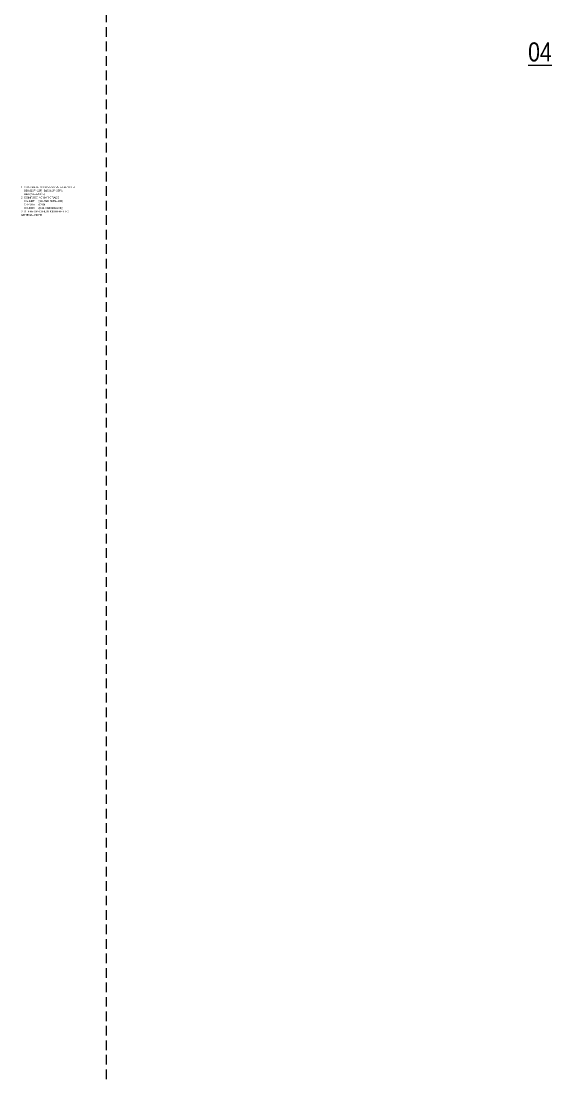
# Model space of a CAD drawing. Header units: millimetres. Extents: x 931337 to 1117500, y 19732 to 157199.
# Drawn here: x 979010 to 1013875, y 19732 to 89513 of the extents above; entities that cross this region are included whole.
import ezdxf

# ---------------------------------------------------------------- set-up
doc = ezdxf.new("R2010")
doc.units = ezdxf.units.MM
doc.header["$MEASUREMENT"] = 0
doc.linetypes.add('HIDDEN2', pattern=[4.7625, 3.175, -1.5875])
doc.layers.add('NDC_S_HIDDEN', color=8, linetype='HIDDEN2', lineweight=13)
doc.layers.add('NDC_S_VN TEXT', color=7, linetype='Continuous', lineweight=20)
doc.layers.add('TIT1', color=3, linetype='Continuous')
doc.styles.add('ARIAL', font='arial.ttf', dxfattribs={"width": 0.8})

msp = doc.modelspace()

# ---------------------------------------------------------------- linework, layer by layer
at = {"layer": 'NDC_S_HIDDEN', "ltscale": 200}
msp.add_line((984585.592, 156754.902), (984585.592, 19731.738), dxfattribs=at)

# ---------------------------------------------------------------- texts
at = {"layer": 'NDC_S_VN TEXT', "style": 'ARIAL', "width": 0.8}
msp.add_text('%%U04', height=1250, dxfattribs=at).set_placement((1012321.138, 86869.725))
at = {"layer": 'TIT1', "insert": (979004.701, 78655.051), "char_height": 125, "width": 2732.79787, "attachment_point": 1, "line_spacing_factor": 1.096296, "style": 'ARIAL'}
msp.add_mtext('\\A1;1. CONCRETE COMPRESSIVE STRENGTH\\P    B50 (B3F~13F); B45 (14F~23F);\\P    B40 (24F~ROOF)\\P2. REINFORCING BAR GRADE\\P    CB-240T     (D8 AND SMALLER)\\P    CB-400V     (D10)\\P    CB-500V     (D12 AND BIGGER)\\P3. OTHER SPECIFICATION REFER TO GERENAL NOTE ', dxfattribs=at)

doc.saveas('drawing.dxf')
